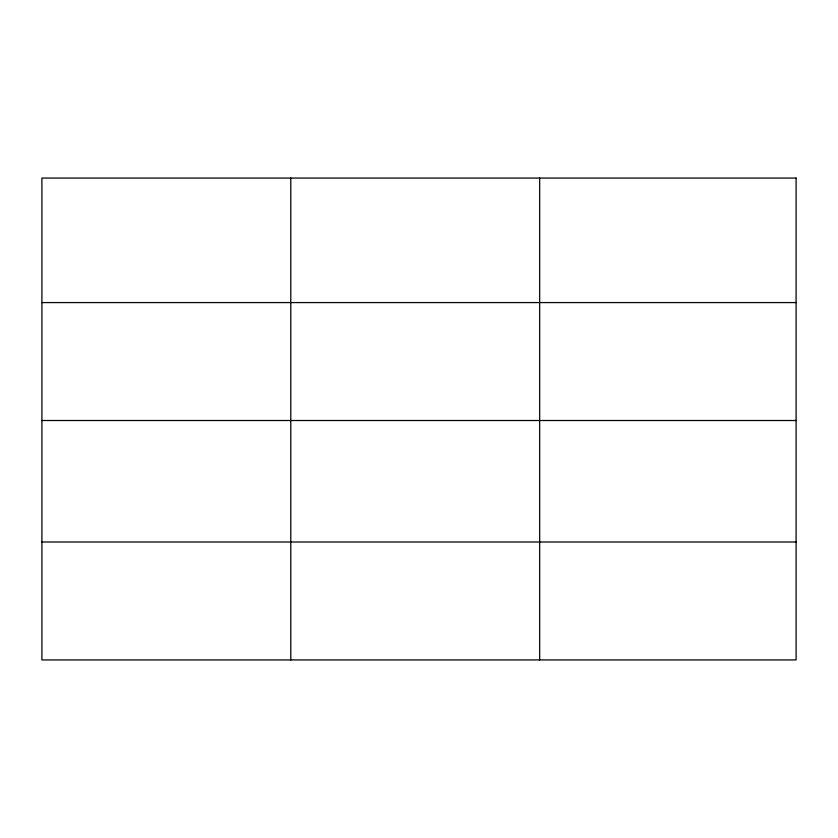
<?xml version="1.0" encoding="UTF-8"?>
<svg xmlns="http://www.w3.org/2000/svg" width="838" height="838" viewBox="0 0 838 838"><rect width="100%" height="100%" fill="white"/><g stroke="black" fill="none" stroke-linecap="round" stroke-linejoin="round"><path stroke-width="1.26" d="M41.9 302.581L796.1 302.581M41.9 420.508L796.1 420.508M41.9 542.008L796.1 542.008M539.672 178.065L539.672 659.935M290.786 178.065L290.786 659.935M796.1 178.065L41.9 178.065L41.9 659.935L796.1 659.935L796.1 178.065"/></g></svg>
